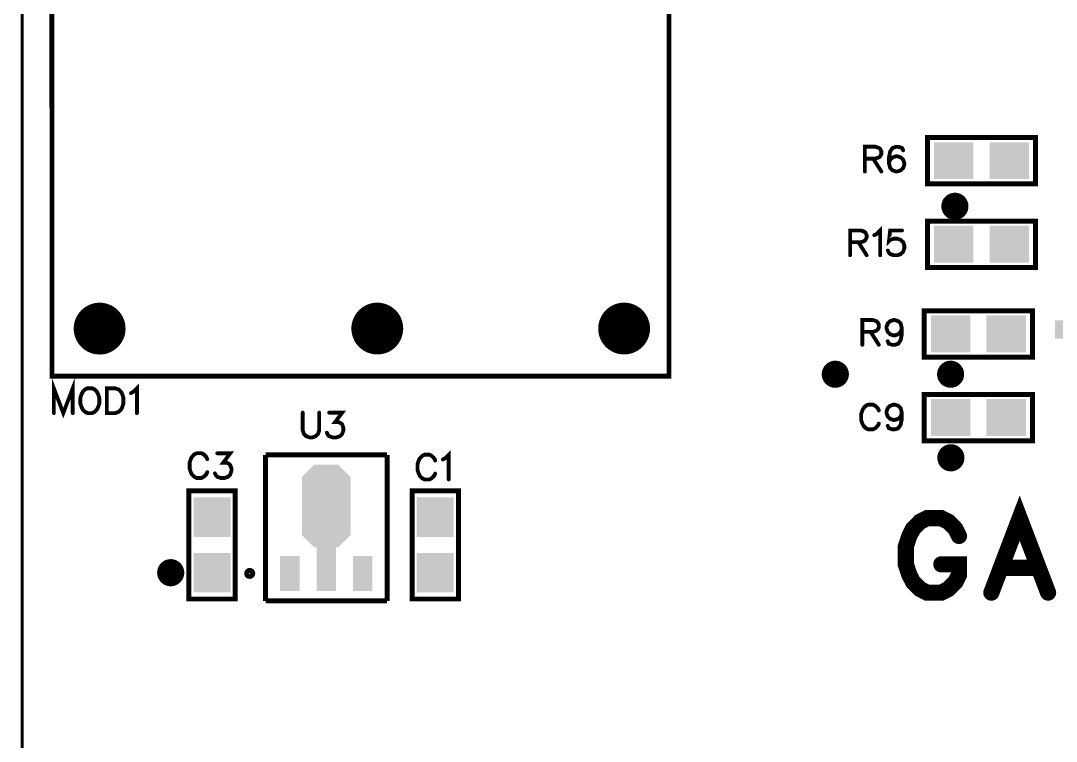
# Model space of a CAD drawing. Extents: x 0 to 5.24, y 0 to 4.77.
# Drawn here: x -0.003 to 1.676, y 1.233 to 2.401 of the extents above; entities that cross this region are included whole.
import ezdxf

# ---------------------------------------------------------------- set-up
doc = ezdxf.new("R2010")
doc.units = 0
for name, color, linetype in [('Board_Outline', 21, 'CONTINUOUS'), ('Top_Mask', 6, 'CONTINUOUS'), ('Top_Paste', 7, 'CONTINUOUS'), ('Top_Silk', 3, 'CONTINUOUS')]:
    doc.layers.add(name, color=color, linetype=linetype)

msp = doc.modelspace()

# ---------------------------------------------------------------- linework, layer by layer
at = {"layer": 'Board_Outline', "linetype": 'CONTINUOUS', "const_width": 0.005}
msp.add_lwpolyline([(0, 0), (5.236, 0), (5.236, 0.422), (4.962, 0.422), (4.962, 1.177), (5.236, 1.177), (5.236, 4.764), (0, 4.764), (0, 0)], dxfattribs=at)
at = {"layer": 'Top_Mask', "linetype": 'CONTINUOUS'}
for points, const_width in [([(1.5005, 2.1002, 1), (1.5225, 2.1002, 1), (1.5005, 2.1002, 1)], 0.022), ([(0.1044, 1.902, 1), (0.1464, 1.902, 1), (0.1044, 1.902, 1)], 0.042), ([(0.5544, 1.9021, 1), (0.5964, 1.9021, 1), (0.5544, 1.9021, 1)], 0.042), ([(0.9544, 1.9021, 1), (0.9964, 1.9021, 1), (0.9544, 1.9021, 1)], 0.042), ([(1.3067, 1.8281, 1), (1.3287, 1.8281, 1), (1.3067, 1.8281, 1)], 0.022), ([(1.3067, 1.8281, 1), (1.3287, 1.8281, 1), (1.3067, 1.8281, 1)], 0.022), ([(1.4936, 1.8281, 1), (1.5155, 1.8281, 1), (1.4936, 1.8281, 1)], 0.022), ([(1.494, 1.6927, 1), (1.516, 1.6927, 1), (1.494, 1.6927, 1)], 0.022), ([(0.2296, 1.5065, 1), (0.2516, 1.5065, 1), (0.2296, 1.5065, 1)], 0.022), ([(0.2296, 1.5065, 1), (0.2516, 1.5065, 1), (0.2296, 1.5065, 1)], 0.022)]:
    msp.add_lwpolyline(points, format="xyb", dxfattribs=dict(at, const_width=const_width))
at = {"layer": 'Top_Mask'}
for points in [[(1.4776, 2.2041), (1.5415, 2.2041), (1.4776, 2.1442), (1.5415, 2.1442)], [(1.5676, 2.2041), (1.6315, 2.2041), (1.5676, 2.1442), (1.6315, 2.1442)], [(1.4776, 2.0686), (1.5415, 2.0686), (1.4776, 2.0087), (1.5415, 2.0087)], [(1.5676, 2.0686), (1.6315, 2.0686), (1.5676, 2.0087), (1.6315, 2.0087)], [(1.4726, 1.9234), (1.5365, 1.9234), (1.4726, 1.8635), (1.5365, 1.8635)], [(1.5626, 1.9234), (1.6265, 1.9234), (1.5626, 1.8635), (1.6265, 1.8635)], [(1.6736, 1.9153), (1.7189, 1.9153), (1.6736, 1.8858), (1.7189, 1.8858)], [(1.4726, 1.7878), (1.5365, 1.7878), (1.4726, 1.7279), (1.5365, 1.7279)], [(1.5626, 1.7878), (1.6265, 1.7878), (1.5626, 1.7279), (1.6265, 1.7279)], [(0.4732, 1.5476), (0.4732, 1.6814), (0.4534, 1.5674), (0.4534, 1.6616)], [(0.4732, 1.5476), (0.5321, 1.6616), (0.4732, 1.6814), (0.5122, 1.6814)], [(0.4732, 1.5476), (0.5122, 1.5476), (0.5321, 1.6616), (0.5321, 1.5674)], [(0.2777, 1.6285), (0.3376, 1.6285), (0.2777, 1.5645), (0.3376, 1.5645)], [(0.6394, 1.6285), (0.6993, 1.6285), (0.6394, 1.5645), (0.6993, 1.5645)], [(0.477, 1.5515), (0.5085, 1.5515), (0.477, 1.4767), (0.5085, 1.4767)], [(0.2777, 1.5385), (0.3376, 1.5385), (0.2777, 1.4745), (0.3376, 1.4745)], [(0.4179, 1.5338), (0.4494, 1.5338), (0.4179, 1.4767), (0.4494, 1.4767)], [(0.536, 1.5338), (0.5675, 1.5338), (0.536, 1.4767), (0.5675, 1.4767)], [(0.6394, 1.5385), (0.6993, 1.5385), (0.6394, 1.4745), (0.6993, 1.4745)]]:
    msp.add_solid(points, dxfattribs=at)
at = {"layer": 'Top_Paste'}
for points in [[(1.4815, 2.2002), (1.5376, 2.2002), (1.4815, 2.1481), (1.5376, 2.1481)], [(1.5715, 2.2002), (1.6276, 2.2002), (1.5715, 2.1481), (1.6276, 2.1481)], [(1.4815, 2.0647), (1.5376, 2.0647), (1.4815, 2.0126), (1.5376, 2.0126)], [(1.5715, 2.0647), (1.6276, 2.0647), (1.5715, 2.0126), (1.6276, 2.0126)], [(1.4765, 1.9194), (1.5326, 1.9194), (1.4765, 1.8674), (1.5326, 1.8674)], [(1.5665, 1.9195), (1.6226, 1.9195), (1.5665, 1.8674), (1.6226, 1.8674)], [(1.4765, 1.7839), (1.5326, 1.7839), (1.4765, 1.7318), (1.5326, 1.7318)], [(1.5665, 1.7839), (1.6226, 1.7839), (1.5665, 1.7318), (1.6226, 1.7318)], [(0.4748, 1.5515), (0.4748, 1.6775), (0.4573, 1.5691), (0.4573, 1.66)], [(0.4748, 1.5515), (0.5282, 1.66), (0.4748, 1.6775), (0.5106, 1.6775)], [(0.4748, 1.5515), (0.5106, 1.5515), (0.5282, 1.66), (0.5282, 1.5691)], [(0.2816, 1.6245), (0.3337, 1.6245), (0.2816, 1.5685), (0.3337, 1.5685)], [(0.6433, 1.6245), (0.6954, 1.6245), (0.6433, 1.5685), (0.6954, 1.5685)], [(0.4809, 1.5476), (0.5045, 1.5476), (0.4809, 1.4807), (0.5045, 1.4807)], [(0.2816, 1.5345), (0.3337, 1.5345), (0.2816, 1.4785), (0.3337, 1.4785)], [(0.4219, 1.5299), (0.4455, 1.5299), (0.4219, 1.4807), (0.4455, 1.4807)], [(0.54, 1.5299), (0.5636, 1.5299), (0.54, 1.4807), (0.5636, 1.4807)], [(0.6433, 1.5345), (0.6954, 1.5345), (0.6433, 1.4785), (0.6954, 1.4785)]]:
    msp.add_solid(points, dxfattribs=at)
at = {"layer": 'Top_Silk', "linetype": 'CONTINUOUS'}
for points, const_width in [([(1.0481, 2.825), (0.0481, 2.8248), (0.0482, 1.8248), (1.0482, 1.825), (1.0481, 2.825)], 0.008), ([(1.4669, 2.2117), (1.4669, 2.1366), (1.6422, 2.1366), (1.6422, 2.2117), (1.4669, 2.2117)], 0.008), ([(1.3656, 2.1775), (1.3828, 2.1775), (1.3885, 2.1795), (1.3905, 2.1814), (1.3924, 2.1852), (1.3924, 2.189), (1.3905, 2.1928), (1.3885, 2.1948), (1.3828, 2.1967), (1.3656, 2.1967), (1.3656, 2.1565)], 0.0062), ([(1.4277, 2.1909), (1.4258, 2.1947), (1.42, 2.1966), (1.4162, 2.1966), (1.4105, 2.1947), (1.4066, 2.189), (1.4047, 2.1794), (1.4047, 2.1699), (1.4066, 2.1622), (1.4105, 2.1584), (1.4162, 2.1565), (1.4181, 2.1565), (1.4238, 2.1584), (1.4277, 2.1622), (1.4296, 2.168), (1.4296, 2.1699), (1.4277, 2.1756), (1.4238, 2.1794), (1.4181, 2.1813), (1.4162, 2.1813), (1.4105, 2.1794), (1.4066, 2.1756), (1.4047, 2.1699)], 0.0062), ([(1.379, 2.1775), (1.3924, 2.1565)], 0.0062), ([(1.3808, 2.0534), (1.3847, 2.0554), (1.3904, 2.0611), (1.3904, 2.0209)], 0.0062), ([(1.4669, 2.0762), (1.4669, 2.0011), (1.6422, 2.0011), (1.6422, 2.0762), (1.4669, 2.0762)], 0.008), ([(1.3417, 2.042), (1.3589, 2.042), (1.3646, 2.0439), (1.3666, 2.0458), (1.3685, 2.0496), (1.3685, 2.0535), (1.3666, 2.0573), (1.3646, 2.0592), (1.3589, 2.0611), (1.3417, 2.0611), (1.3417, 2.0209)], 0.0062), ([(1.4257, 2.0611), (1.4066, 2.0611), (1.4047, 2.0439), (1.4066, 2.0458), (1.4124, 2.0477), (1.4181, 2.0477), (1.4238, 2.0458), (1.4277, 2.042), (1.4296, 2.0362), (1.4296, 2.0324), (1.4277, 2.0267), (1.4238, 2.0228), (1.4181, 2.0209), (1.4124, 2.0209), (1.4066, 2.0228), (1.4047, 2.0248), (1.4028, 2.0286)], 0.0062), ([(1.3551, 2.042), (1.3685, 2.0209)], 0.0062), ([(1.6372, 1.8559), (1.6372, 1.931), (1.4619, 1.931), (1.4619, 1.8559), (1.6372, 1.8559)], 0.008), ([(1.3615, 1.8968), (1.3787, 1.8968), (1.3844, 1.8987), (1.3864, 1.9006), (1.3883, 1.9044), (1.3883, 1.9083), (1.3864, 1.9121), (1.3844, 1.914), (1.3787, 1.9159), (1.3615, 1.9159), (1.3615, 1.8757)], 0.0062), ([(1.4255, 1.9025), (1.4236, 1.8968), (1.4198, 1.8929), (1.414, 1.891), (1.4121, 1.891), (1.4064, 1.8929), (1.4026, 1.8968), (1.4006, 1.9025), (1.4006, 1.9044), (1.4026, 1.9102), (1.4064, 1.914), (1.4121, 1.9159), (1.414, 1.9159), (1.4198, 1.914), (1.4236, 1.9102), (1.4255, 1.9025), (1.4255, 1.8929), (1.4236, 1.8834), (1.4198, 1.8776), (1.414, 1.8757), (1.4102, 1.8757), (1.4045, 1.8776), (1.4026, 1.8815)], 0.0062), ([(1.3749, 1.8968), (1.3883, 1.8757)], 0.0062), ([(0.0818, 1.7651), (0.0818, 1.8053), (0.0665, 1.7651), (0.0512, 1.8053), (0.0512, 1.7651)], 0.0062), ([(0.1763, 1.7976), (0.1801, 1.7996), (0.1859, 1.8053), (0.1859, 1.7651)], 0.0062), ([(0.1057, 1.8053), (0.1018, 1.8034), (0.098, 1.7996), (0.0961, 1.7958), (0.0942, 1.79), (0.0942, 1.7804), (0.0961, 1.7747), (0.098, 1.7709), (0.1018, 1.7671), (0.1057, 1.7651), (0.1133, 1.7651), (0.1171, 1.7671), (0.121, 1.7709), (0.1229, 1.7747), (0.1248, 1.7804), (0.1248, 1.79), (0.1229, 1.7958), (0.121, 1.7996), (0.1171, 1.8034), (0.1133, 1.8053), (0.1057, 1.8053)], 0.0062), ([(0.1371, 1.8053), (0.1371, 1.7651), (0.1505, 1.7651), (0.1563, 1.7671), (0.1601, 1.7709), (0.162, 1.7747), (0.1639, 1.7804), (0.1639, 1.79), (0.162, 1.7958), (0.1601, 1.7996), (0.1563, 1.8034), (0.1505, 1.8053), (0.1371, 1.8053)], 0.0062), ([(1.4619, 1.7954), (1.4619, 1.7203), (1.6372, 1.7203), (1.6372, 1.7954), (1.4619, 1.7954)], 0.008), ([(1.3883, 1.7693), (1.3864, 1.7731), (1.3825, 1.777), (1.3787, 1.7789), (1.3711, 1.7789), (1.3672, 1.777), (1.3634, 1.7731), (1.3615, 1.7693), (1.3596, 1.7636), (1.3596, 1.754), (1.3615, 1.7483), (1.3634, 1.7444), (1.3672, 1.7406), (1.3711, 1.7387), (1.3787, 1.7387), (1.3825, 1.7406), (1.3864, 1.7444), (1.3883, 1.7483)], 0.0062), ([(1.4255, 1.7655), (1.4236, 1.7597), (1.4198, 1.7559), (1.414, 1.754), (1.4121, 1.754), (1.4064, 1.7559), (1.4026, 1.7597), (1.4006, 1.7655), (1.4006, 1.7674), (1.4026, 1.7731), (1.4064, 1.7769), (1.4121, 1.7788), (1.414, 1.7788), (1.4198, 1.7769), (1.4236, 1.7731), (1.4255, 1.7655), (1.4255, 1.7559), (1.4236, 1.7463), (1.4198, 1.7406), (1.414, 1.7387), (1.4102, 1.7387), (1.4045, 1.7406), (1.4026, 1.7444)], 0.0062), ([(0.4545, 1.7659), (0.4545, 1.7372), (0.4564, 1.7314), (0.4602, 1.7276), (0.466, 1.7257), (0.4698, 1.7257), (0.4755, 1.7276), (0.4794, 1.7314), (0.4813, 1.7372), (0.4813, 1.7659)], 0.0062), ([(0.4975, 1.7658), (0.5185, 1.7658), (0.507, 1.7505), (0.5128, 1.7505), (0.5166, 1.7486), (0.5185, 1.7467), (0.5204, 1.741), (0.5204, 1.7372), (0.5185, 1.7314), (0.5147, 1.7276), (0.5089, 1.7257), (0.5032, 1.7257), (0.4975, 1.7276), (0.4956, 1.7295), (0.4936, 1.7333)], 0.0062), ([(0.2999, 1.6905), (0.298, 1.6943), (0.2941, 1.6982), (0.2903, 1.7001), (0.2827, 1.7001), (0.2788, 1.6982), (0.275, 1.6943), (0.2731, 1.6905), (0.2712, 1.6848), (0.2712, 1.6752), (0.2731, 1.6695), (0.275, 1.6656), (0.2788, 1.6618), (0.2827, 1.6599), (0.2903, 1.6599), (0.2941, 1.6618), (0.298, 1.6656), (0.2999, 1.6695)], 0.0062), ([(0.3161, 1.7), (0.3371, 1.7), (0.3256, 1.6847), (0.3314, 1.6847), (0.3352, 1.6828), (0.3371, 1.6809), (0.339, 1.6752), (0.339, 1.6714), (0.3371, 1.6656), (0.3333, 1.6618), (0.3275, 1.6599), (0.3218, 1.6599), (0.3161, 1.6618), (0.3142, 1.6637), (0.3122, 1.6675)], 0.0062), ([(0.3943, 1.6973), (0.5912, 1.6973)], 0.008), ([(0.3943, 1.4609), (0.3943, 1.6973)], 0.008), ([(0.5912, 1.4609), (0.5912, 1.6973)], 0.008), ([(0.6693, 1.6882), (0.6674, 1.692), (0.6635, 1.6958), (0.6597, 1.6977), (0.6521, 1.6977), (0.6482, 1.6958), (0.6444, 1.692), (0.6425, 1.6882), (0.6406, 1.6824), (0.6406, 1.6728), (0.6425, 1.6671), (0.6444, 1.6633), (0.6482, 1.6595), (0.6521, 1.6575), (0.6597, 1.6575), (0.6635, 1.6595), (0.6674, 1.6633), (0.6693, 1.6671)], 0.0062), ([(0.6816, 1.69), (0.6855, 1.692), (0.6912, 1.6977), (0.6912, 1.6575)], 0.0062), ([(0.3452, 1.6391), (0.2701, 1.6391), (0.2701, 1.4639), (0.3452, 1.4639), (0.3452, 1.6391)], 0.008), ([(0.6318, 1.4639), (0.7069, 1.4639), (0.7069, 1.6391), (0.6318, 1.6391), (0.6318, 1.4639)], 0.008), ([(1.6625, 1.4742), (1.6165, 1.5948), (1.5706, 1.4742)], 0.0262), ([(1.5181, 1.5661), (1.5124, 1.5775), (1.5009, 1.5891), (1.4894, 1.5948), (1.4665, 1.5948), (1.455, 1.5891), (1.4436, 1.5775), (1.4377, 1.5661), (1.432, 1.5489), (1.432, 1.5201), (1.4377, 1.503), (1.4436, 1.4915), (1.455, 1.48), (1.4665, 1.4742), (1.4894, 1.4742), (1.5009, 1.48), (1.5124, 1.4915), (1.5181, 1.503), (1.5181, 1.5201), (1.4894, 1.5201)], 0.0262), ([(1.5878, 1.5144), (1.6453, 1.5144)], 0.0262), ([(0.3736, 1.5053), (0.3733, 1.5068), (0.3726, 1.5082), (0.3716, 1.5093), (0.3702, 1.51), (0.3687, 1.5102), (0.3672, 1.51), (0.3658, 1.5093), (0.3647, 1.5082), (0.364, 1.5068), (0.3638, 1.5053), (0.364, 1.5038), (0.3647, 1.5024), (0.3658, 1.5014), (0.3672, 1.5007), (0.3687, 1.5004), (0.3702, 1.5007), (0.3716, 1.5014), (0.3726, 1.5024), (0.3733, 1.5038), (0.3736, 1.5053)], 0.008), ([(0.3943, 1.4609), (0.5912, 1.4609)], 0.008)]:
    msp.add_lwpolyline(points, dxfattribs=dict(at, const_width=const_width))
for points, const_width in [([(1.4261, 2.1909, 1), (1.4292, 2.1909, 1), (1.4261, 2.1909, 1)], 0.0031), ([(1.364, 2.1775, 1), (1.3671, 2.1775, 1), (1.364, 2.1775, 1)], 0.0031), ([(1.3774, 2.1775, 1), (1.3805, 2.1775, 1), (1.3774, 2.1775, 1)], 0.0031), ([(1.4032, 2.1699, 1), (1.4063, 2.1699, 1), (1.4032, 2.1699, 1)], 0.0031), ([(1.364, 2.1565, 1), (1.3671, 2.1565, 1), (1.364, 2.1565, 1)], 0.0031), ([(1.3908, 2.1565, 1), (1.3939, 2.1565, 1), (1.3908, 2.1565, 1)], 0.0031), ([(1.3793, 2.0534, 1), (1.3824, 2.0534, 1), (1.3793, 2.0534, 1)], 0.0031), ([(1.4242, 2.0611, 1), (1.4273, 2.0611, 1), (1.4242, 2.0611, 1)], 0.0031), ([(1.3401, 2.042, 1), (1.3432, 2.042, 1), (1.3401, 2.042, 1)], 0.0031), ([(1.3535, 2.042, 1), (1.3566, 2.042, 1), (1.3535, 2.042, 1)], 0.0031), ([(1.4012, 2.0286, 1), (1.4043, 2.0286, 1), (1.4012, 2.0286, 1)], 0.0031), ([(1.3401, 2.0209, 1), (1.3432, 2.0209, 1), (1.3401, 2.0209, 1)], 0.0031), ([(1.3669, 2.0209, 1), (1.37, 2.0209, 1), (1.3669, 2.0209, 1)], 0.0031), ([(1.3889, 2.0209, 1), (1.392, 2.0209, 1), (1.3889, 2.0209, 1)], 0.0031), ([(1.3599, 1.8968, 1), (1.363, 1.8968, 1), (1.3599, 1.8968, 1)], 0.0031), ([(1.3733, 1.8968, 1), (1.3764, 1.8968, 1), (1.3733, 1.8968, 1)], 0.0031), ([(1.424, 1.9025, 1), (1.4271, 1.9025, 1), (1.424, 1.9025, 1)], 0.0031), ([(1.401, 1.8815, 1), (1.4041, 1.8815, 1), (1.401, 1.8815, 1)], 0.0031), ([(1.3599, 1.8757, 1), (1.363, 1.8757, 1), (1.3599, 1.8757, 1)], 0.0031), ([(1.3867, 1.8757, 1), (1.3898, 1.8757, 1), (1.3867, 1.8757, 1)], 0.0031), ([(0.1041, 1.8053, 1), (0.1072, 1.8053, 1), (0.1041, 1.8053, 1)], 0.0031), ([(0.1356, 1.8053, 1), (0.1387, 1.8053, 1), (0.1356, 1.8053, 1)], 0.0031), ([(0.1747, 1.7976, 1), (0.1778, 1.7976, 1), (0.1747, 1.7976, 1)], 0.0031), ([(0.0497, 1.7651, 1), (0.0528, 1.7651, 1), (0.0497, 1.7651, 1)], 0.0031), ([(0.0803, 1.7651, 1), (0.0834, 1.7651, 1), (0.0803, 1.7651, 1)], 0.0031), ([(0.1843, 1.7651, 1), (0.1874, 1.7651, 1), (0.1843, 1.7651, 1)], 0.0031), ([(0.453, 1.7659, 1), (0.456, 1.7659, 1), (0.453, 1.7659, 1)], 0.0031), ([(0.4798, 1.7659, 1), (0.4828, 1.7659, 1), (0.4798, 1.7659, 1)], 0.0031), ([(0.4959, 1.7658, 1), (0.499, 1.7658, 1), (0.4959, 1.7658, 1)], 0.0031), ([(1.3867, 1.7693, 1), (1.3898, 1.7693, 1), (1.3867, 1.7693, 1)], 0.0031), ([(1.424, 1.7655, 1), (1.4271, 1.7655, 1), (1.424, 1.7655, 1)], 0.0031), ([(1.3867, 1.7483, 1), (1.3898, 1.7483, 1), (1.3867, 1.7483, 1)], 0.0031), ([(1.401, 1.7444, 1), (1.4041, 1.7444, 1), (1.401, 1.7444, 1)], 0.0031), ([(0.4921, 1.7333, 1), (0.4952, 1.7333, 1), (0.4921, 1.7333, 1)], 0.0031), ([(0.3145, 1.7, 1), (0.3176, 1.7, 1), (0.3145, 1.7, 1)], 0.0031), ([(0.2983, 1.6905, 1), (0.3014, 1.6905, 1), (0.2983, 1.6905, 1)], 0.0031), ([(0.6677, 1.6882, 1), (0.6708, 1.6882, 1), (0.6677, 1.6882, 1)], 0.0031), ([(0.6801, 1.69, 1), (0.6831, 1.69, 1), (0.6801, 1.69, 1)], 0.0031), ([(0.2983, 1.6695, 1), (0.3014, 1.6695, 1), (0.2983, 1.6695, 1)], 0.0031), ([(0.3107, 1.6675, 1), (0.3138, 1.6675, 1), (0.3107, 1.6675, 1)], 0.0031), ([(0.6677, 1.6671, 1), (0.6708, 1.6671, 1), (0.6677, 1.6671, 1)], 0.0031), ([(0.6897, 1.6575, 1), (0.6927, 1.6575, 1), (0.6897, 1.6575, 1)], 0.0031), ([(1.5115, 1.5661, 1), (1.5247, 1.5661, 1), (1.5115, 1.5661, 1)], 0.0131), ([(1.4829, 1.5201, 1), (1.496, 1.5201, 1), (1.4829, 1.5201, 1)], 0.0131), ([(1.5813, 1.5144, 1), (1.5944, 1.5144, 1), (1.5813, 1.5144, 1)], 0.0131), ([(1.6387, 1.5144, 1), (1.6518, 1.5144, 1), (1.6387, 1.5144, 1)], 0.0131), ([(1.564, 1.4742, 1), (1.5772, 1.4742, 1), (1.564, 1.4742, 1)], 0.0131), ([(1.656, 1.4742, 1), (1.6691, 1.4742, 1), (1.656, 1.4742, 1)], 0.0131)]:
    msp.add_lwpolyline(points, format="xyb", dxfattribs=dict(at, const_width=const_width))

doc.saveas('drawing.dxf')
